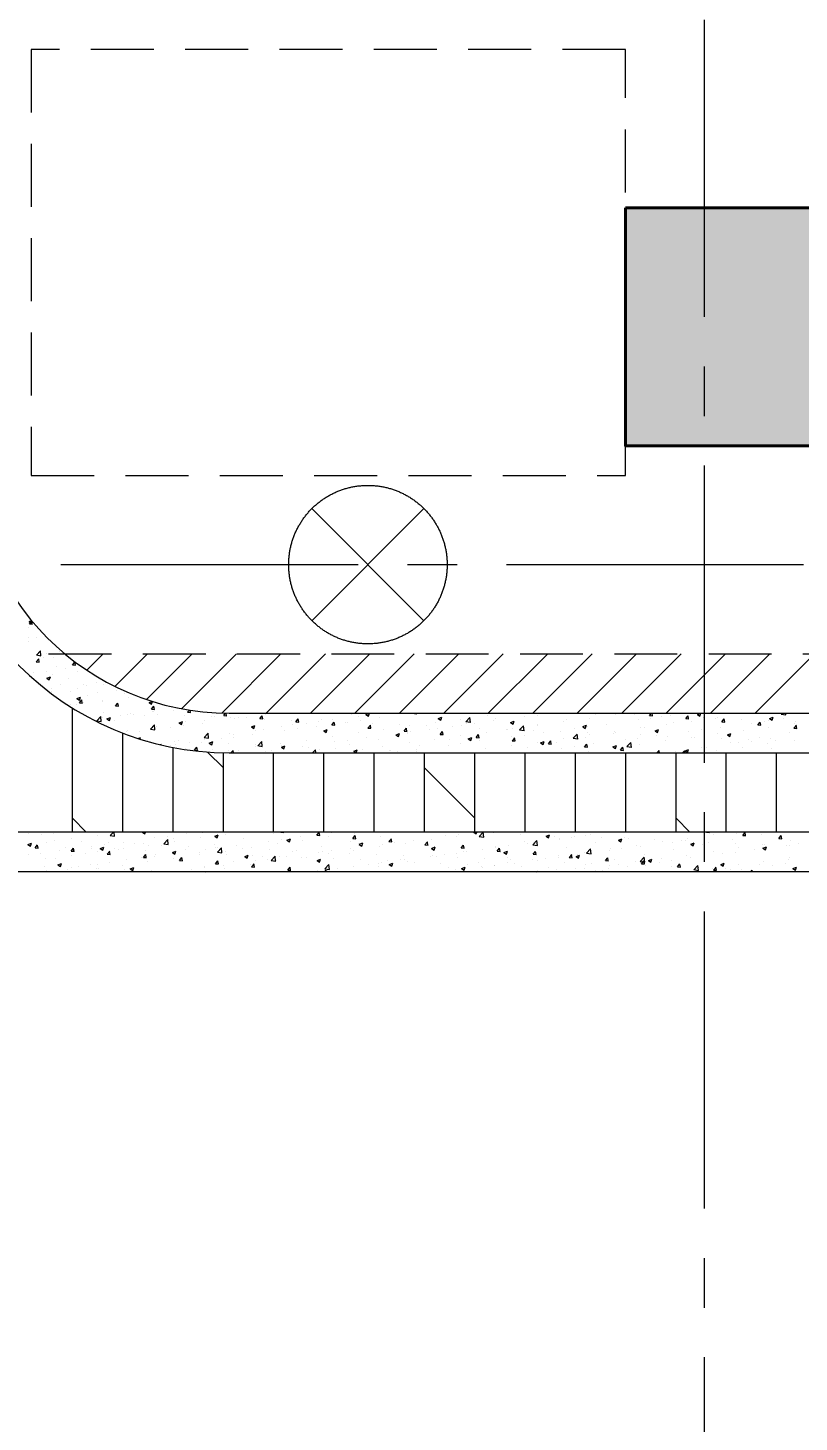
# Model space of a CAD drawing. Header units: millimetres. Extents: x 115500 to 206800, y -6300 to 53700.
# Drawn here: x 127283 to 131178, y 4572 to 11609 of the extents above; entities that cross this region are included whole.
import ezdxf

# ---------------------------------------------------------------- set-up
doc = ezdxf.new("R2010")
doc.units = ezdxf.units.MM
for name, pattern in [('HIDDEN2', [4.7625, 3.175, -1.5875]), ('HT_Grid$0$CENTER2', [1.125, 0.75, -0.125, 0.125, -0.125]), ('PD_5F_Col$0$HIDDEN2', [4.7625, 3.175, -1.5875])]:
    doc.linetypes.add(name, pattern=pattern)
doc.layers.get('0').update_dxf_attribs({"lineweight": 20})
doc.layers.get('Defpoints').update_dxf_attribs({"color": 151, "lineweight": 9})
for name, color, linetype, lineweight in [('HT_5F_Col$0$NDC_S-COLUMN', 4, 'Continuous', 40), ('HT_5F_Col$0$NDC_S_HATCH COLUMN AND WALL', 251, 'Continuous', 13), ('HT_Dim Grid$0$NDC_S_DIM', 1, 'Continuous', 15), ('HT_Grid$0$NDC_S_AXIS', 5, 'HT_Grid$0$CENTER2', 13), ('NDC_S_BEAM', 3, 'HIDDEN2', 20), ('NDC_S_HATCH MATERIAL', 8, 'Continuous', 13), ('NDC_S_SLAB', 2, 'Continuous', 20), ('PD_5F_Col$0$NDC_S_HIDDEN', 8, 'PD_5F_Col$0$HIDDEN2', 13)]:
    doc.layers.add(name, color=color, linetype=linetype, lineweight=lineweight)
doc.styles.add('HT_Dim Grid$0$NDC_DIM', font='', dxfattribs={"width": 0.75})
doc.styles.get('HT_Dim Grid$0$NDC_DIM').set_extended_font_data('Dotum')
doc.dimstyles.new('HT_Dim Grid$0$NDC_dim_150', dxfattribs={"dimscale": 150, "dimtxt": 2.5, "dimasz": 1.5, "dimexe": 1.5, "dimexo": 2.5, "dimgap": 1, "dimtad": 1, "dimdec": 0, "dimzin": 0, "dimdsep": 46, "dimtxsty": 'HT_Dim Grid$0$NDC_DIM', "dimblk": 'HT_Dim Grid$0$DIMMARK', "dimcen": 0.09, "dimdle": 1.2, "dimclrd": 1, "dimclre": 1, "dimclrt": 3, "dimadec": 0, "dimazin": 0, "dimtfac": 1, "dimtdec": 0, "dimtix": 1, "dimtofl": 0, "dimtmove": 0, "dimatfit": 3, "dimfxl": 8, "dimfxlon": 1, "dimtolj": 1, "dimtzin": 0, "dimarcsym": 0})

# ---------------------------------------------------------------- blocks, each defined once
blk = doc.blocks.new('HT_Dim Grid$0$DIMMARK')
at = {"layer": 'HT_Dim Grid$0$NDC_S_DIM', "color": 1}
blk.add_line((-1.5, 0), (1, 0), dxfattribs=at)
at = {"layer": 'HT_Dim Grid$0$NDC_S_DIM', "color": 2, "const_width": 0.1}
blk.add_lwpolyline([(-0.424, -0.424), (0.424, 0.424)], dxfattribs=at)
blk = doc.blocks.new('*D64')
at = {"layer": 'Defpoints', "color": 0, "ltscale": 200, "transparency": 16777216}
for p in [(130700, 8900), (191600, 8900), (191600, -3900)]:
    blk.add_point(p, dxfattribs=at)
at = {"layer": 'HT_Dim Grid$0$NDC_S_DIM', "color": 1, "lineweight": -2, "ltscale": 200, "transparency": 16777216}
for p, q in [((130700, -2700), (130700, -4125)), ((191600, -2700), (191600, -4125)), ((130925, -3900), (191375, -3900))]:
    blk.add_line(p, q, dxfattribs=at)
at = {"layer": 'HT_Dim Grid$0$NDC_S_DIM', "color": 1, "lineweight": -2, "ltscale": 200, "transparency": 16777216, "xscale": 225, "yscale": 225, "zscale": 225, "rotation": 180}
blk.add_blockref('HT_Dim Grid$0$DIMMARK', (130700, -3900), dxfattribs=at)
at = {"layer": 'HT_Dim Grid$0$NDC_S_DIM', "color": 1, "lineweight": -2, "ltscale": 200, "transparency": 16777216, "xscale": 225, "yscale": 225, "zscale": 225}
blk.add_blockref('HT_Dim Grid$0$DIMMARK', (191600, -3900), dxfattribs=at)
at = {"layer": 'HT_Dim Grid$0$NDC_S_DIM', "color": 3, "ltscale": 200, "transparency": 16777216, "insert": (161150, -3562.2), "char_height": 375, "attachment_point": 5, "style": 'HT_Dim Grid$0$NDC_DIM'}
blk.add_mtext('\\A1;60900', dxfattribs=at)
blk = doc.blocks.new('*D69')
at = {"layer": 'Defpoints', "color": 0, "ltscale": 200, "transparency": 16777216}
for p in [(130700, 8900), (140350, 8900), (140350, -2700)]:
    blk.add_point(p, dxfattribs=at)
at = {"layer": 'HT_Dim Grid$0$NDC_S_DIM', "color": 1, "lineweight": -2, "ltscale": 200, "transparency": 16777216}
for p, q in [((130700, -1500), (130700, -2925)), ((140350, -1500), (140350, -2925)), ((130925, -2700), (140125, -2700))]:
    blk.add_line(p, q, dxfattribs=at)
at = {"layer": 'HT_Dim Grid$0$NDC_S_DIM', "color": 1, "lineweight": -2, "ltscale": 200, "transparency": 16777216, "xscale": 225, "yscale": 225, "zscale": 225, "rotation": 180}
blk.add_blockref('HT_Dim Grid$0$DIMMARK', (130700, -2700), dxfattribs=at)
at = {"layer": 'HT_Dim Grid$0$NDC_S_DIM', "color": 1, "lineweight": -2, "ltscale": 200, "transparency": 16777216, "xscale": 225, "yscale": 225, "zscale": 225}
blk.add_blockref('HT_Dim Grid$0$DIMMARK', (140350, -2700), dxfattribs=at)
at = {"layer": 'HT_Dim Grid$0$NDC_S_DIM', "color": 3, "ltscale": 200, "transparency": 16777216, "insert": (135525, -2362.2), "char_height": 375, "attachment_point": 5, "style": 'HT_Dim Grid$0$NDC_DIM'}
blk.add_mtext('\\A1;9650', dxfattribs=at)
blk = doc.blocks.new('*D50')
at = {"layer": 'Defpoints', "color": 0, "ltscale": 200, "transparency": 16777216}
for p in [(117900, 38500), (130700, 38500), (130700, 8900)]:
    blk.add_point(p, dxfattribs=at)
at = {"layer": 'HT_Dim Grid$0$NDC_S_DIM', "color": 1, "lineweight": -2, "ltscale": 200, "transparency": 16777216}
for p, q in [((119100, 38500), (117675, 38500)), ((117900, 9125), (117900, 38275)), ((119100, 8900), (117675, 8900))]:
    blk.add_line(p, q, dxfattribs=at)
at = {"layer": 'HT_Dim Grid$0$NDC_S_DIM', "color": 1, "lineweight": -2, "ltscale": 200, "transparency": 16777216, "xscale": 225, "yscale": 225, "zscale": 225}
for p, rotation in [((117900, 38500), 90), ((117900, 8900), 270)]:
    blk.add_blockref('HT_Dim Grid$0$DIMMARK', p, dxfattribs=dict(at, rotation=rotation))
at = {"layer": 'HT_Dim Grid$0$NDC_S_DIM', "color": 3, "ltscale": 200, "transparency": 16777216, "insert": (117562.2, 23700), "char_height": 375, "attachment_point": 5, "rotation": 90, "style": 'HT_Dim Grid$0$NDC_DIM'}
blk.add_mtext('\\A1;29600', dxfattribs=at)
blk = doc.blocks.new('*D51')
at = {"layer": 'Defpoints', "color": 0, "ltscale": 200, "transparency": 16777216}
for p in [(119100, 19200), (130700, 19200), (130700, 8900)]:
    blk.add_point(p, dxfattribs=at)
at = {"layer": 'HT_Dim Grid$0$NDC_S_DIM', "color": 1, "lineweight": -2, "ltscale": 200, "transparency": 16777216}
for p, q in [((120300, 19200), (118875, 19200)), ((119100, 9125), (119100, 18975)), ((120300, 8900), (118875, 8900))]:
    blk.add_line(p, q, dxfattribs=at)
at = {"layer": 'HT_Dim Grid$0$NDC_S_DIM', "color": 1, "lineweight": -2, "ltscale": 200, "transparency": 16777216, "xscale": 225, "yscale": 225, "zscale": 225}
for p, rotation in [((119100, 19200), 90), ((119100, 8900), 270)]:
    blk.add_blockref('HT_Dim Grid$0$DIMMARK', p, dxfattribs=dict(at, rotation=rotation))
at = {"layer": 'HT_Dim Grid$0$NDC_S_DIM', "color": 3, "ltscale": 200, "transparency": 16777216, "insert": (118762.2, 14050), "char_height": 375, "attachment_point": 5, "rotation": 90, "style": 'HT_Dim Grid$0$NDC_DIM'}
blk.add_mtext('\\A1;10300', dxfattribs=at)
blk = doc.blocks.new('PD_5F_Col$0$cottrondung')
at = {"layer": 'PD_5F_Col$0$NDC_S_HIDDEN', "ltscale": 100}
for p, q in [((-0.3536, 0.3536), (0.3536, -0.3536)), ((0.3536, 0.3536), (-0.3536, -0.3536))]:
    blk.add_line(p, q, dxfattribs=at)
blk.add_circle((0, 0), 0.5, dxfattribs=at)
blk = doc.blocks.new('HT_5F_Col$0$cot')
at = {"layer": 'HT_5F_Col$0$NDC_S_HATCH COLUMN AND WALL', "ltscale": 0.005}
h = blk.add_hatch(color=256, dxfattribs=at)
h.dxf.hatch_style = 1
h.paths.add_polyline_path([(-0.5, 0.5), (0.5, 0.5), (0.5, -0.5), (-0.5, -0.5)])
at = {"layer": 'HT_5F_Col$0$NDC_S-COLUMN', "ltscale": 0.005}
blk.add_lwpolyline([(-0.5, 0.5), (0.5, 0.5), (0.5, -0.5), (-0.5, -0.5)], close=True, dxfattribs=at)

msp = doc.modelspace()

# ---------------------------------------------------------------- linework, layer by layer
at = {"layer": 'HT_Grid$0$NDC_S_AXIS', "ltscale": 2000}
for p, q in [((130700, -1100), (130700, 48500)), ((120700, 8900), (201600, 8900))]:
    msp.add_line(p, q, dxfattribs=at)
at = {"layer": 'NDC_S_BEAM', "ltscale": 100}
for p, q in [((130300, 11500), (127300, 11500)), ((127300, 11500), (127300, 9350)), ((130300, 9350), (130300, 11500)), ((127300, 9350), (130300, 9350)), ((124053.4, 8450), (150900, 8450))]:
    msp.add_line(p, q, dxfattribs=at)
at = {"layer": 'NDC_S_HATCH MATERIAL', "linetype": 'Continuous', "ltscale": 100}
for p, q in [((127288.7, 8613.3), (127301.1, 8618.1)), ((127288.7, 8613.3), (127301.3, 8604.7)), ((127290.2, 8600.8), (127302.5, 8615.4)), ((127290.2, 8600.8), (127305.4, 8599.4)), ((127301.3, 8604.7), (127304.4, 8614)), ((127305.1, 8599.4), (127302.1, 8615.3)), ((127284.8, 8532.8), (127284.8, 8532.8)), ((127285.8, 8581.2), (127285.8, 8581.2)), ((127328.2, 8531.9), (127328.2, 8531.9)), ((127288.1, 8509.6), (127288.1, 8509.6)), ((127326.2, 8443.9), (127348.8, 8440.4)), ((127326.3, 8443.8), (127346.1, 8464.4)), ((127348.8, 8440.3), (127346, 8464.4)), ((127378.4, 8453.8), (127378.4, 8453.8)), ((127442, 8462.1), (127442, 8462.1)), ((127580.3, 8367.4), (127662.9, 8450)), ((127722.6, 8285.2), (127887.4, 8450)), ((127881.2, 8219.3), (128111.9, 8450)), ((128059, 8172.5), (128336.4, 8450)), ((128261.5, 8150.6), (128560.9, 8450)), ((128485.4, 8150), (128785.4, 8450)), ((128709.9, 8150), (129009.9, 8450)), ((128934.4, 8150), (129234.4, 8450)), ((129159, 8150), (129459, 8450)), ((129383.5, 8150), (129683.5, 8450)), ((129608, 8150), (129908, 8450)), ((129832.5, 8150), (130132.5, 8450)), ((130057, 8150), (130357, 8450)), ((130281.5, 8150), (130581.5, 8450)), ((130506, 8150), (130806, 8450)), ((130730.5, 8150), (131030.5, 8450)), ((130955, 8150), (131255, 8450)), ((127325.5, 8409.7), (127337.7, 8424.3)), ((127325.5, 8409.7), (127340.6, 8408.4)), ((127340.3, 8408.3), (127337.4, 8424.2)), ((127359.7, 8431.2), (127359.7, 8431.2)), ((127410, 8430), (127410, 8430)), ((127425.7, 8383.4), (127425.7, 8383.4)), ((127471.4, 8374.6), (127471.4, 8374.6)), ((127495.3, 8425.5), (127495.3, 8425.5)), ((127507.6, 8393.8), (127519.9, 8408.4)), ((127507.6, 8393.8), (127522.8, 8392.4)), ((127522.5, 8392.4), (127519.5, 8408.3)), ((127311.6, 8353.6), (127311.6, 8353.6)), ((127375.2, 8362), (127375.2, 8362)), ((127378.5, 8326.9), (127396.3, 8333.7)), ((127378.5, 8326.8), (127391.1, 8318.3)), ((127391.1, 8318.3), (127396.3, 8333.6)), ((127406.9, 8345.4), (127406.9, 8345.4)), ((127486.6, 8327.7), (127486.6, 8327.7)), ((127535.2, 8361.7), (127535.2, 8361.7)), ((127628.5, 8303.9), (127628.5, 8303.9)), ((127338.5, 8302.2), (127338.5, 8302.2)), ((127403.8, 8260.9), (127403.8, 8260.9)), ((127404.5, 8274.5), (127404.5, 8274.5)), ((127445.8, 8295.7), (127445.8, 8295.7)), ((127499.4, 8261.6), (127499.4, 8261.6)), ((127532.1, 8277.1), (127532.1, 8277.1)), ((127565, 8295.6), (127565, 8295.6)), ((127581.4, 8290), (127581.4, 8290)), ((127583.6, 8238.8), (127583.6, 8238.8)), ((127635, 8255.8), (127635, 8255.8)), ((127664.1, 8296.2), (127664.1, 8296.2)), ((127717, 8284.2), (127717, 8284.2)), ((127731.7, 8264.2), (127731.7, 8264.2)), ((127770.6, 8250.1), (127770.6, 8250.1)), ((127818.3, 8237.5), (127818.3, 8237.5)), ((127498.1, 8195.4), (127498.1, 8195.4)), ((127508, 7550), (127508, 8176.1)), ((127529, 8192.6), (127529, 8192.6)), ((127530.1, 8224.6), (127547.9, 8231.4)), ((127530.1, 8224.5), (127542.7, 8216)), ((127542.7, 8216), (127547.9, 8231.4)), ((127542.9, 8202.7), (127555.1, 8217.3)), ((127542.9, 8202.7), (127558.1, 8201.4)), ((127557.7, 8201.3), (127554.8, 8217.2)), ((127561.7, 8203.8), (127561.7, 8203.8)), ((127657.9, 8216.4), (127657.9, 8216.4)), ((127661, 8211.6), (127661, 8211.6)), ((127725.1, 8186.8), (127737.3, 8201.4)), ((127725.1, 8186.8), (127740.3, 8185.4)), ((127739.9, 8185.4), (127737, 8201.3)), ((127791.4, 8229.5), (127791.4, 8229.5)), ((127895.1, 8204.2), (127907.8, 8195.7)), ((127895.2, 8204.3), (127909.9, 8209.9)), ((127907.3, 8170.8), (127919.5, 8185.4)), ((127907.3, 8170.8), (127922.4, 8169.5)), ((127907.8, 8195.7), (127912.3, 8209.2)), ((127922.1, 8169.4), (127919.2, 8185.4)), ((128017.5, 8163.5), (128017.5, 8163.5)), ((128089.4, 8154.9), (128098.5, 8165.7)), ((128104.3, 8153.5), (128102.1, 8165.1)), ((127631, 8112.3), (127650.8, 8132.9)), ((127631, 8112.4), (127653.6, 8108.9)), ((127653.5, 8108.8), (127650.7, 8132.9)), ((127657.9, 8127.1), (127657.9, 8127.1)), ((127666.5, 8155.1), (127666.5, 8155.1)), ((127681.7, 8122.3), (127699.5, 8129.2)), ((127681.7, 8122.3), (127694.4, 8113.7)), ((127694.3, 8113.7), (127699.5, 8129.1)), ((127721.2, 8112.6), (127721.2, 8112.6)), ((127751.5, 8137.4), (127751.5, 8137.4)), ((127788.3, 8144.9), (127788.3, 8144.9)), ((127802.1, 8149.4), (127802.1, 8149.4)), ((127815.1, 8145.7), (127815.1, 8145.7)), ((127869.4, 8138.1), (127869.4, 8138.1)), ((127911.3, 8158.4), (127911.3, 8158.4)), ((127916.6, 8161.2), (127916.6, 8161.2)), ((127937.7, 8143.7), (127937.7, 8143.7)), ((128045.4, 8095.7), (128045.4, 8095.7)), ((128046.7, 8101.9), (128059.4, 8093.4)), ((128046.8, 8102), (128064.6, 8108.8)), ((128059.4, 8093.4), (128064.5, 8108.8)), ((128073.2, 8137.9), (128073.2, 8137.9)), ((128078.4, 8107.7), (128078.4, 8107.7)), ((128089.4, 8154.9), (128104.6, 8153.6)), ((128164.7, 8100.4), (128164.7, 8100.4)), ((128175.8, 8113.6), (128175.8, 8113.6)), ((128208.8, 8132.2), (128208.8, 8132.2)), ((128226.5, 8133.2), (128226.5, 8133.2)), ((128271.6, 8139), (128281, 8150.1)), ((128271.6, 8139), (128286.8, 8137.6)), ((128286.5, 8137.6), (128284.2, 8150.1)), ((128304.1, 8129.8), (128304.1, 8129.8)), ((128325.1, 8121.5), (128325.1, 8121.5)), ((128344.4, 8126.5), (128344.4, 8126.5)), ((128388.7, 8129.9), (128388.7, 8129.9)), ((128436.1, 8148.9), (128436.1, 8148.9)), ((128453.8, 8123), (128466.1, 8137.6)), ((128453.8, 8123), (128469, 8121.7)), ((128468.6, 8121.6), (128465.7, 8137.5)), ((128480, 8120.7), (128480, 8120.7)), ((128484.9, 8142.5), (128484.9, 8142.5)), ((128615.6, 8115), (128615.6, 8115)), ((128619.8, 8095.1), (128619.8, 8095.1)), ((128636, 8107.1), (128648.2, 8121.7)), ((128636, 8107.1), (128651.2, 8105.7)), ((128650.8, 8105.7), (128647.9, 8121.6)), ((128691.7, 8098.5), (128691.7, 8098.5)), ((128751.2, 8109.3), (128751.2, 8109.3)), ((128767.9, 8120.5), (128767.9, 8120.5)), ((128818.2, 8091.1), (128830.4, 8105.7)), ((128823.6, 8117.5), (128823.6, 8117.5)), ((128833, 8089.7), (128830.1, 8105.7)), ((128886.8, 8103.6), (128886.8, 8103.6)), ((128898.7, 8105.6), (128898.7, 8105.6)), ((128916, 8146), (128916, 8146)), ((128954, 8135.4), (128954, 8135.4)), ((128962.3, 8114), (128962.3, 8114)), ((128990.2, 8143.2), (129002.9, 8134.6)), ((128990.3, 8143.2), (129007.9, 8150)), ((129002.9, 8134.6), (129008, 8150)), ((129022.4, 8097.8), (129022.4, 8097.8)), ((129058.5, 8126.7), (129058.5, 8126.7)), ((129158, 8092.1), (129158, 8092.1)), ((129218.9, 8147.8), (129218.9, 8147.8)), ((129223.8, 8149.5), (129224.3, 8150)), ((129223.8, 8149.6), (129246.4, 8146.1)), ((129246.3, 8146), (129245.9, 8150)), ((129341.6, 8104), (129341.6, 8104)), ((129355.3, 8122.9), (129373.1, 8129.7)), ((129355.3, 8122.8), (129367.9, 8114.3)), ((129367.9, 8114.3), (129373, 8129.7)), ((129469.9, 8120.3), (129469.9, 8120.3)), ((129494.9, 8107.4), (129514.7, 8128.1)), ((129494.9, 8107.6), (129517.4, 8104.1)), ((129498, 8096.1), (129498, 8096.1)), ((129517.4, 8103.9), (129514.6, 8128)), ((129535.8, 8098.1), (129535.8, 8098.1)), ((129601.8, 8139.3), (129601.8, 8139.3)), ((129632, 8110.8), (129632, 8110.8)), ((129646.2, 8121.5), (129646.2, 8121.5)), ((129720.3, 8102.5), (129738.1, 8109.4)), ((129720.3, 8102.5), (129732.9, 8094)), ((129732.9, 8094), (129738.1, 8109.3)), ((129792.4, 8131.9), (129792.4, 8131.9)), ((129794.3, 8147), (129794.3, 8147)), ((129856, 8140.3), (129856, 8140.3)), ((129989.3, 8108), (129989.3, 8108)), ((130003.3, 8116.6), (130003.3, 8116.6)), ((130119.7, 8125.9), (130119.7, 8125.9)), ((130151.4, 8142.1), (130151.4, 8142.1)), ((130205.6, 8094.9), (130205.6, 8094.9)), ((130211.2, 8147), (130211.2, 8147)), ((130248, 8142.1), (130248, 8142.1)), ((130346.8, 8141.3), (130346.8, 8141.3)), ((130366, 8116), (130366, 8116)), ((130422.6, 8138.7), (130432, 8150)), ((130422.6, 8138.7), (130437.8, 8137.4)), ((130429.6, 8124.4), (130429.6, 8124.4)), ((130437.4, 8137.3), (130435.1, 8150)), ((130482.4, 8135.5), (130482.4, 8135.5)), ((130507.3, 8094.5), (130507.3, 8094.5)), ((130525.8, 8137.1), (130525.8, 8137.1)), ((130544.7, 8104), (130544.7, 8104)), ((130604.8, 8122.8), (130617, 8137.4)), ((130604.8, 8122.8), (130620, 8121.5)), ((130619.6, 8121.4), (130616.7, 8137.3)), ((130618, 8129.8), (130618, 8129.8)), ((130635.6, 8110.7), (130635.6, 8110.7)), ((130663.8, 8143.8), (130680, 8150)), ((130663.8, 8143.7), (130676.4, 8135.2)), ((130676.4, 8135.2), (130681.4, 8150)), ((130692.8, 8129.5), (130692.8, 8129.5)), ((130753.6, 8124.1), (130753.6, 8124.1)), ((130767.5, 8129.8), (130767.5, 8129.8)), ((130787, 8106.9), (130799.2, 8121.5)), ((130787, 8106.9), (130802.2, 8105.5)), ((130801.8, 8105.5), (130798.9, 8121.4)), ((130889.1, 8118.3), (130889.1, 8118.3)), ((130897.9, 8147.7), (130897.9, 8147.7)), ((130939.6, 8100.2), (130939.6, 8100.2)), ((130969.2, 8090.9), (130981.4, 8105.5)), ((130971.2, 8146.7), (130971.2, 8146.7)), ((130984, 8089.5), (130981, 8105.4)), ((131003.2, 8108.5), (131003.2, 8108.5)), ((131024.7, 8112.6), (131024.7, 8112.6)), ((131028.8, 8123.4), (131046.6, 8130.3)), ((131028.8, 8123.4), (131041.4, 8114.9)), ((131041.4, 8114.9), (131046.6, 8130.2)), ((131087.7, 8144.7), (131092.8, 8150)), ((131087.7, 8144.8), (131110.2, 8141.3)), ((131099.4, 8121.2), (131099.4, 8121.2)), ((131106.8, 8141), (131106.8, 8141)), ((131110.2, 8141.1), (131109.2, 8150)), ((131155.1, 8098.4), (131155.1, 8098.4)), ((131160.3, 8106.9), (131160.3, 8106.9)), ((127762, 7550), (127762, 8049.8)), ((127782.1, 8056.9), (127782.1, 8056.9)), ((127785.2, 8060.4), (127785.2, 8060.4)), ((127839.5, 8022.4), (127851.1, 8026.9)), ((127844.5, 8058.2), (127844.5, 8058.2)), ((127848.7, 8019.5), (127851.1, 8026.8)), ((127902.1, 8070.2), (127921.9, 8090.8)), ((127902.1, 8070.3), (127924.6, 8066.8)), ((127913.5, 8076.6), (127913.5, 8076.6)), ((127924.6, 8066.7), (127921.8, 8090.8)), ((127930.2, 8082.3), (127930.2, 8082.3)), ((128004.9, 8079.3), (128004.9, 8079.3)), ((128068.5, 8087.7), (128068.5, 8087.7)), ((128172.7, 8029), (128172.7, 8029)), ((128173.1, 8028.3), (128195.7, 8024.8)), ((128173.2, 8028.2), (128193, 8048.8)), ((128195.7, 8024.7), (128192.9, 8048.8)), ((128301, 8045.3), (128301, 8045.3)), ((128321.9, 8029.7), (128321.9, 8029.7)), ((128323.5, 8044.3), (128323.5, 8044.3)), ((128411.8, 8081.6), (128429.6, 8088.5)), ((128411.8, 8081.6), (128424.4, 8073.1)), ((128418.1, 8042.3), (128418.1, 8042.3)), ((128424.4, 8073.1), (128429.6, 8088.4)), ((128433, 8064.3), (128433, 8064.3)), ((128471.6, 8069.7), (128471.6, 8069.7)), ((128563.4, 8082.2), (128563.4, 8082.2)), ((128578.5, 8063.5), (128578.5, 8063.5)), ((128642.1, 8071.8), (128642.1, 8071.8)), ((128738.3, 8084.5), (128738.3, 8084.5)), ((128776.8, 8061.3), (128794.6, 8068.1)), ((128776.8, 8061.2), (128789.4, 8052.7)), ((128789.4, 8052.7), (128794.6, 8068.1)), ((128818.2, 8091.1), (128833.4, 8089.8)), ((128820.5, 8033), (128820.5, 8033)), ((128950.9, 8050.8), (128950.9, 8050.8)), ((128991.6, 8026.5), (128991.6, 8026.5)), ((129000.4, 8075.2), (129012.6, 8089.8)), ((129000.4, 8075.2), (129015.5, 8073.9)), ((129015.2, 8073.8), (129012.3, 8089.7)), ((129079.2, 8067.1), (129079.2, 8067.1)), ((129141.8, 8040.9), (129154.5, 8032.4)), ((129141.9, 8041), (129159.7, 8047.8)), ((129152, 8047.6), (129152, 8047.6)), ((129154.5, 8032.4), (129159.6, 8047.7)), ((129182.6, 8059.3), (129194.8, 8073.9)), ((129182.6, 8059.3), (129197.7, 8057.9)), ((129197.4, 8057.9), (129194.4, 8073.8)), ((129201.8, 8045.3), (129201.8, 8045.3)), ((129211.1, 8086.1), (129211.1, 8086.1)), ((129215.6, 8056), (129215.6, 8056)), ((129293.6, 8086.4), (129293.6, 8086.4)), ((129311.8, 8068.6), (129311.8, 8068.6)), ((129349.9, 8070.7), (129349.9, 8070.7)), ((129364.7, 8043.3), (129377, 8057.9)), ((129364.7, 8043.3), (129379.9, 8042)), ((129379.6, 8041.9), (129376.6, 8057.8)), ((129429.1, 8080.6), (129429.1, 8080.6)), ((129466.8, 8035.7), (129466.8, 8035.7)), ((129472.2, 8089.8), (129472.2, 8089.8)), ((129506.9, 8020.6), (129524.7, 8027.4)), ((129519.5, 8012), (129524.7, 8027.4)), ((129546.9, 8027.4), (129559.2, 8042)), ((129546.9, 8027.4), (129562.1, 8026)), ((129561.8, 8026), (129558.8, 8041.9)), ((129558.9, 8040.4), (129558.9, 8040.4)), ((129564.7, 8074.9), (129564.7, 8074.9)), ((129598.7, 8054.8), (129598.7, 8054.8)), ((129700.3, 8069.2), (129700.3, 8069.2)), ((129707, 8065.8), (129707, 8065.8)), ((129725.6, 8031.7), (129725.6, 8031.7)), ((129729.1, 8072.7), (129729.1, 8072.7)), ((129729.1, 8011.4), (129741.4, 8026)), ((129743.9, 8010), (129741, 8026)), ((129765.9, 8065.5), (129788.5, 8062)), ((129766, 8065.4), (129785.8, 8086)), ((129788.5, 8061.9), (129785.7, 8086)), ((129789.2, 8040.1), (129789.2, 8040.1)), ((129835.9, 8063.5), (129835.9, 8063.5)), ((129855.2, 8091.2), (129855.2, 8091.2)), ((129857.4, 8088.9), (129857.4, 8088.9)), ((129885.4, 8052.8), (129885.4, 8052.8)), ((129971.5, 8057.7), (129971.5, 8057.7)), ((129986.2, 8023.4), (129986.2, 8023.4)), ((130037, 8023.5), (130059.6, 8020)), ((130037.1, 8023.4), (130056.9, 8044)), ((130045.8, 8073.9), (130045.8, 8073.9)), ((130059.6, 8019.8), (130056.8, 8044)), ((130085.3, 8082.2), (130103.1, 8089)), ((130085.3, 8082.1), (130098, 8073.6)), ((130097.9, 8073.6), (130103.1, 8089)), ((130100.3, 8027.7), (130100.3, 8027.7)), ((130107.1, 8052), (130107.1, 8052)), ((130109.4, 8082.3), (130109.4, 8082.3)), ((130116.7, 8041.3), (130116.7, 8041.3)), ((130242.7, 8046.3), (130242.7, 8046.3)), ((130244.9, 8057.6), (130244.9, 8057.6)), ((130248.4, 8053.2), (130248.4, 8053.2)), ((130362.8, 8024.2), (130362.8, 8024.2)), ((130376.9, 8076.6), (130376.9, 8076.6)), ((130378.3, 8040.5), (130378.3, 8040.5)), ((130396.6, 8078.6), (130396.6, 8078.6)), ((130450.3, 8061.8), (130463, 8053.3)), ((130450.4, 8061.9), (130468.2, 8068.7)), ((130459, 8036.9), (130459, 8036.9)), ((130463, 8053.3), (130468.1, 8068.6)), ((130513.9, 8034.8), (130513.9, 8034.8)), ((130619.4, 8058), (130619.4, 8058)), ((130632.5, 8026.2), (130632.5, 8026.2)), ((130649.5, 8029.1), (130649.5, 8029.1)), ((130683, 8066.4), (130683, 8066.4)), ((130764.4, 8045.2), (130764.4, 8045.2)), ((130779.2, 8079), (130779.2, 8079)), ((130785.1, 8023.4), (130785.1, 8023.4)), ((130815.4, 8041.5), (130833.2, 8048.3)), ((130815.4, 8041.5), (130828, 8032.9)), ((130828, 8032.9), (130833.2, 8048.3)), ((130894.8, 8063.1), (130894.8, 8063.1)), ((130969.2, 8090.9), (130984.3, 8089.6)), ((130978.6, 8028.8), (130978.6, 8028.8)), ((131023.1, 8079.4), (131023.1, 8079.4)), ((131126.7, 8054.2), (131126.7, 8054.2)), ((131151.3, 8075), (131163.6, 8089.6)), ((131151.3, 8075), (131166.5, 8073.7)), ((131166.2, 8073.6), (131163.2, 8089.5)), ((127888.2, 8013.9), (127888.2, 8013.9)), ((127951.9, 7991), (127954.7, 7994.4)), ((127955.2, 7990.2), (127954.4, 7994.3)), ((128001.7, 7987.5), (128001.7, 7987.5)), ((128016, 7550), (128016, 7977.1)), ((128023.8, 8008.1), (128023.8, 8008.1)), ((128027.2, 7993.4), (128027.2, 7993.4)), ((128042.3, 8011.1), (128042.3, 8011.1)), ((128077.3, 7974), (128077.3, 7974)), ((128097.9, 8000.2), (128097.9, 8000.2)), ((128124.7, 7963.8), (128136.9, 7978.4)), ((128124.7, 7963.8), (128139.9, 7962.5)), ((128139.5, 7962.4), (128136.6, 7978.4)), ((128159.4, 8002.4), (128159.4, 8002.4)), ((128175.4, 8018.8), (128175.4, 8018.8)), ((128270, 7874), (128189.9, 7954)), ((128198.4, 7999.7), (128216.2, 8006.5)), ((128198.4, 7999.7), (128211, 7991.1)), ((128211, 7991.1), (128216.1, 8006.5)), ((128212.9, 7968.3), (128212.9, 7968.3)), ((128258.3, 8021.3), (128258.3, 8021.3)), ((128295, 7996.7), (128295, 7996.7)), ((128298, 7960.7), (128298, 7960.7)), ((128308.6, 7950), (128319.1, 7962.5)), ((128321.1, 7950), (128318.8, 7962.4)), ((128348.5, 7962.6), (128348.5, 7962.6)), ((128429.9, 7979.8), (128429.9, 7979.8)), ((128430.6, 7990.9), (128430.6, 7990.9)), ((128444.2, 7986.3), (128466.8, 7982.8)), ((128444.3, 7986.1), (128464.1, 8006.8)), ((128466.8, 7982.6), (128464, 8006.7)), ((128484.1, 7956.8), (128484.1, 7956.8)), ((128511.7, 7963.3), (128511.7, 7963.3)), ((128560.3, 7997.6), (128560.3, 7997.6)), ((128563.4, 7979.4), (128581.2, 7986.2)), ((128563.4, 7979.3), (128576, 7970.8)), ((128566.1, 7985.2), (128566.1, 7985.2)), ((128575.2, 7971.7), (128575.2, 7971.7)), ((128576, 7970.8), (128581.2, 7986.1)), ((128619.7, 7951.1), (128619.7, 7951.1)), ((128671.4, 7984.3), (128671.4, 7984.3)), ((128688.6, 8013.9), (128688.6, 8013.9)), ((128701.7, 7979.5), (128701.7, 7979.5)), ((128721, 7950), (128735.1, 7964.7)), ((128736.8, 7950), (128735.1, 7964.7)), ((128757.4, 7969), (128757.4, 7969)), ((128831.9, 8005.4), (128831.9, 8005.4)), ((128837.3, 7973.8), (128837.3, 7973.8)), ((128895.4, 8013.8), (128895.4, 8013.8)), ((128905.5, 7994.4), (128905.5, 7994.4)), ((128928.4, 7959), (128941.1, 7950.5)), ((128928.5, 7959), (128946.2, 7965.9)), ((128941.1, 7950.5), (128946.2, 7965.8)), ((128947.8, 7966.3), (128947.8, 7966.3)), ((128972.9, 7968), (128972.9, 7968)), ((129053.7, 8019.8), (129053.7, 8019.8)), ((129076.1, 7982.5), (129076.1, 7982.5)), ((129108.5, 7962.3), (129108.5, 7962.3)), ((129114.5, 7964.1), (129114.5, 7964.1)), ((129148.8, 7955.8), (129148.8, 7955.8)), ((129208.1, 8001.6), (129208.1, 8001.6)), ((129244.1, 7956.6), (129244.1, 7956.6)), ((129245, 7968.5), (129245, 7968.5)), ((129262.7, 7989.5), (129262.7, 7989.5)), ((129338.5, 8019.5), (129338.5, 8019.5)), ((129405.4, 7989.6), (129405.4, 7989.6)), ((129410.8, 8014.9), (129410.8, 8014.9)), ((129463.7, 7951.2), (129463.7, 7951.2)), ((129469, 7997.9), (129469, 7997.9)), ((129506.9, 8020.6), (129519.5, 8012)), ((129565.2, 8010.6), (129565.2, 8010.6)), ((129595.6, 7970.2), (129595.6, 7970.2)), ((129655.9, 7951.5), (129655.9, 7951.5)), ((129726, 7988.1), (129726, 7988.1)), ((129729.1, 8011.4), (129744.3, 8010.1)), ((129804, 7976.9), (129804, 7976.9)), ((129818.6, 7952.6), (129818.6, 7952.6)), ((129854.3, 8004.4), (129854.3, 8004.4)), ((129871.9, 8000.3), (129889.7, 8007.1)), ((129871.9, 8000.2), (129884.5, 7991.7)), ((129884.5, 7991.7), (129889.7, 8007)), ((129911.3, 7995.5), (129923.5, 8010.1)), ((129911.3, 7995.5), (129926.5, 7994.2)), ((129926.1, 7994.1), (129923.2, 8010)), ((129952.2, 8002.3), (129952.2, 8002.3)), ((129979, 7973.7), (129979, 7973.7)), ((130042.6, 7982.1), (130042.6, 7982.1)), ((130093.5, 7979.6), (130105.7, 7994.2)), ((130093.5, 7979.6), (130108.7, 7978.2)), ((130108.3, 7978.2), (130105.4, 7994.1)), ((130113.6, 7956.7), (130113.6, 7956.7)), ((130138.8, 7994.7), (130138.8, 7994.7)), ((130236.9, 7979.9), (130249.6, 7971.3)), ((130237, 7979.9), (130254.7, 7986.8)), ((130241.9, 7973), (130241.9, 7973)), ((130249.6, 7971.4), (130254.7, 7986.7)), ((130275.7, 7963.6), (130287.9, 7978.2)), ((130275.7, 7963.6), (130290.8, 7962.3)), ((130290.5, 7962.2), (130287.6, 7978.1)), ((130299.2, 8015.9), (130299.2, 8015.9)), ((130308.1, 7981.4), (130330.7, 7977.9)), ((130308.2, 7981.3), (130327.9, 8001.9)), ((130330.7, 7977.8), (130327.9, 8001.9)), ((130373.8, 7992), (130373.8, 7992)), ((130459.8, 7950), (130470.1, 7962.3)), ((130472, 7950), (130469.7, 7962.2)), ((130504.2, 8009.9), (130504.2, 8009.9)), ((130534.2, 7952.5), (130534.2, 7952.5)), ((130552.6, 7957.8), (130552.6, 7957.8)), ((130589.5, 7950), (130599, 7959.9)), ((130600.1, 7950), (130598.9, 7959.9)), ((130602, 7959.6), (130619.8, 7966.4)), ((130602, 7959.5), (130614.6, 7951)), ((130614.6, 7951), (130619.7, 7966.4)), ((130616.2, 7966.2), (130616.2, 7966.2)), ((130682.3, 7977.9), (130682.3, 7977.9)), ((130712.4, 7978.9), (130712.4, 7978.9)), ((130761.3, 7960.7), (130761.3, 7960.7)), ((130830.5, 8003.3), (130830.5, 8003.3)), ((130872.8, 8000), (130872.8, 8000)), ((130891.7, 7978.6), (130891.7, 7978.6)), ((130920.6, 8017.6), (130920.6, 8017.6)), ((130936.4, 8008.4), (130936.4, 8008.4)), ((131020, 7994.8), (131020, 7994.8)), ((131032.6, 8021), (131032.6, 8021)), ((131039.5, 7973), (131039.5, 7973)), ((131056.2, 8011.9), (131056.2, 8011.9)), ((131152, 8013.9), (131152, 8013.9)), ((128270, 7550), (128270, 7950.3)), ((128524, 7550), (128524, 7950)), ((128778, 7550), (128778, 7950)), ((129032, 7550), (129032, 7950)), ((129286, 7550), (129286, 7950)), ((129379.7, 7950.8), (129379.7, 7950.8)), ((129540, 7550), (129540, 7950)), ((129794, 7550), (129794, 7950)), ((130048, 7550), (130048, 7950)), ((130302, 7550), (130302, 7950)), ((130556, 7550), (130556, 7950)), ((130810, 7550), (130810, 7950)), ((131064, 7550), (131064, 7950)), ((129540, 7620), (129286, 7874)), ((127577.9, 7550), (127508, 7620)), ((130625.9, 7550), (130556, 7620)), ((127285.8, 7544.6), (127285.8, 7544.6)), ((127350.6, 7536.3), (127350.6, 7536.3)), ((127414.2, 7544.7), (127414.2, 7544.7)), ((127636.3, 7535.2), (127636.3, 7535.2)), ((127698.3, 7533.4), (127720.9, 7529.9)), ((127698.4, 7533.3), (127714.4, 7550)), ((127720.9, 7529.8), (127718.5, 7550)), ((127861.3, 7549.4), (127874, 7540.8)), ((127861.4, 7549.4), (127862.9, 7550)), ((127874, 7540.8), (127877, 7550)), ((128084, 7541.4), (128084, 7541.4)), ((128164.1, 7545.6), (128164.1, 7545.6)), ((128226.4, 7529.1), (128244.2, 7535.9)), ((128226.4, 7529), (128239, 7520.5)), ((128239, 7520.5), (128244.2, 7535.8)), ((128282.5, 7537.9), (128282.5, 7537.9)), ((128521.3, 7540.7), (128521.3, 7540.7)), ((128559.5, 7549.8), (128559.7, 7550)), ((128559.5, 7549.8), (128574.7, 7548.5)), ((128574.4, 7548.4), (128574.1, 7550)), ((128741.7, 7533.9), (128754, 7548.5)), ((128741.7, 7533.9), (128756.9, 7532.6)), ((128756.6, 7532.5), (128753.6, 7548.4)), ((128818, 7546.7), (128818, 7546.7)), ((128923.9, 7518), (128936.2, 7532.6)), ((128932.4, 7543.5), (128932.4, 7543.5)), ((128938.7, 7516.6), (128935.8, 7532.5)), ((129391.5, 7530.8), (129391.5, 7530.8)), ((129455.1, 7539.2), (129455.1, 7539.2)), ((129534.9, 7550), (129535, 7550)), ((129534.9, 7549.9), (129547.5, 7541.4)), ((129547.5, 7541.4), (129550.4, 7550)), ((129562.3, 7528.5), (129582, 7549.1)), ((129580.2, 7547.4), (129580.2, 7547.4)), ((129584.8, 7525), (129582, 7549.1)), ((129635.9, 7545.6), (129635.9, 7545.6)), ((129771.5, 7539.9), (129771.5, 7539.9)), ((129899.9, 7529.6), (129917.7, 7536.5)), ((129899.9, 7529.6), (129912.5, 7521.1)), ((129907.1, 7534.2), (129907.1, 7534.2)), ((129912.5, 7521.1), (129917.7, 7536.4)), ((129940.9, 7529.1), (129940.9, 7529.1)), ((130098.1, 7534), (130098.1, 7534)), ((130124.9, 7536), (130124.9, 7536)), ((130446.2, 7549.6), (130446.2, 7549.6)), ((130710.5, 7549.6), (130710.8, 7550)), ((130710.5, 7549.6), (130725.7, 7548.3)), ((130725.3, 7548.2), (130725, 7550)), ((130745.9, 7537.9), (130745.9, 7537.9)), ((130858.9, 7541.2), (130858.9, 7541.2)), ((130892.7, 7533.7), (130904.9, 7548.3)), ((130892.7, 7533.7), (130907.9, 7532.4)), ((130907.5, 7532.3), (130904.6, 7548.2)), ((130922.5, 7549.6), (130922.5, 7549.6)), ((130987.6, 7537), (130987.6, 7537)), ((131074.9, 7517.8), (131087.1, 7532.4)), ((131089.7, 7516.4), (131086.8, 7532.3)), ((127282.9, 7487.8), (127300.7, 7494.7)), ((127282.9, 7487.8), (127295.5, 7479.3)), ((127295.5, 7479.3), (127300.7, 7494.6)), ((127319.5, 7470.4), (127331.7, 7485)), ((127319.5, 7470.4), (127334.7, 7469)), ((127334.3, 7469), (127331.4, 7484.9)), ((127335, 7479.1), (127335, 7479.1)), ((127376, 7499.9), (127376, 7499.9)), ((127417, 7507.5), (127417, 7507.5)), ((127470.6, 7473.4), (127470.6, 7473.4)), ((127501.7, 7454.4), (127513.9, 7469)), ((127504.3, 7516.1), (127504.3, 7516.1)), ((127516.5, 7453), (127513.6, 7468.9)), ((127552.6, 7501.8), (127552.6, 7501.8)), ((127604, 7478.3), (127604, 7478.3)), ((127606.2, 7467.7), (127606.2, 7467.7)), ((127647.9, 7467.4), (127660.6, 7458.9)), ((127648, 7467.5), (127665.7, 7474.3)), ((127660.6, 7458.9), (127665.7, 7474.3)), ((127667.6, 7486.6), (127667.6, 7486.6)), ((127688.2, 7496.1), (127688.2, 7496.1)), ((127719.7, 7469.4), (127719.7, 7469.4)), ((127741.8, 7461.9), (127741.8, 7461.9)), ((127763.6, 7468.5), (127763.6, 7468.5)), ((127763.8, 7499.3), (127763.8, 7499.3)), ((127823.8, 7490.3), (127823.8, 7490.3)), ((127867.9, 7494.8), (127867.9, 7494.8)), ((127891.9, 7484.8), (127891.9, 7484.8)), ((127924.2, 7520.4), (127924.2, 7520.4)), ((127959.4, 7484.6), (127959.4, 7484.6)), ((127969.4, 7491.4), (127992, 7487.9)), ((127969.5, 7491.3), (127989.2, 7511.9)), ((127987.8, 7528.8), (127987.8, 7528.8)), ((127992, 7487.8), (127989.2, 7511.9)), ((128016, 7520.2), (128016, 7520.2)), ((128023.8, 7503.8), (128023.8, 7503.8)), ((128076.9, 7464.5), (128076.9, 7464.5)), ((128095, 7478.9), (128095, 7478.9)), ((128154.2, 7521.7), (128154.2, 7521.7)), ((128177.6, 7462.4), (128177.6, 7462.4)), ((128225, 7489.9), (128225, 7489.9)), ((128230.6, 7473.1), (128230.6, 7473.1)), ((128240.5, 7449.2), (128260.3, 7469.9)), ((128241.1, 7470.8), (128241.1, 7470.8)), ((128263.1, 7445.7), (128260.2, 7469.9)), ((128337.3, 7483.4), (128337.3, 7483.4)), ((128366.2, 7467.4), (128366.2, 7467.4)), ((128373.1, 7515.3), (128373.1, 7515.3)), ((128411.3, 7472.4), (128411.3, 7472.4)), ((128497.8, 7504.5), (128497.8, 7504.5)), ((128501.7, 7461.7), (128501.7, 7461.7)), ((128541.8, 7490.3), (128541.8, 7490.3)), ((128561.3, 7512.9), (128561.3, 7512.9)), ((128591.4, 7508.7), (128609.2, 7515.6)), ((128591.4, 7508.7), (128604, 7500.2)), ((128604, 7500.2), (128609.2, 7515.5)), ((128657.5, 7525.6), (128657.5, 7525.6)), ((128670.1, 7506.6), (128670.1, 7506.6)), ((128766.4, 7477.3), (128766.4, 7477.3)), ((128802, 7525.6), (128802, 7525.6)), ((128910.9, 7467.5), (128910.9, 7467.5)), ((128914.5, 7502.7), (128914.5, 7502.7)), ((128923.9, 7518), (128939.1, 7516.6)), ((128929.3, 7459), (128929.3, 7459)), ((128956.4, 7488.3), (128969.1, 7479.8)), ((128956.5, 7488.4), (128974.2, 7495.2)), ((128969.1, 7479.8), (128974.2, 7495.2)), ((129057.6, 7475.2), (129057.6, 7475.2)), ((129062.6, 7528.1), (129062.6, 7528.1)), ((129071.3, 7488.7), (129071.3, 7488.7)), ((129106.1, 7502), (129118.3, 7516.6)), ((129106.1, 7502), (129121.3, 7500.7)), ((129120.9, 7500.6), (129118, 7516.6)), ((129134.9, 7497), (129134.9, 7497)), ((129189.5, 7494.3), (129189.5, 7494.3)), ((129231.1, 7509.7), (129231.1, 7509.7)), ((129288.3, 7486.1), (129300.5, 7500.7)), ((129288.3, 7486.1), (129303.5, 7484.8)), ((129303.1, 7484.7), (129300.2, 7500.6)), ((129319.9, 7512.1), (129319.9, 7512.1)), ((129321.5, 7468.1), (129339.3, 7474.9)), ((129321.5, 7468), (129334.1, 7459.5)), ((129334.1, 7459.5), (129339.2, 7474.8)), ((129448.2, 7528.4), (129448.2, 7528.4)), ((129470.5, 7470.2), (129482.7, 7484.7)), ((129470.5, 7470.1), (129485.6, 7468.8)), ((129485.3, 7468.8), (129482.4, 7484.7)), ((129562.2, 7528.6), (129584.8, 7525.1)), ((129577.1, 7462.9), (129577.1, 7462.9)), ((129644.7, 7478.3), (129644.7, 7478.3)), ((129644.9, 7472.8), (129644.9, 7472.8)), ((129652.7, 7454.2), (129664.9, 7468.8)), ((129667.5, 7452.8), (129664.5, 7468.7)), ((129707.5, 7480.8), (129707.5, 7480.8)), ((129708.5, 7481.2), (129708.5, 7481.2)), ((129792.8, 7503.7), (129792.8, 7503.7)), ((129804.7, 7493.8), (129804.7, 7493.8)), ((129833.3, 7486.5), (129853.1, 7507.1)), ((129833.3, 7486.6), (129855.9, 7483.1)), ((129835.8, 7497), (129835.8, 7497)), ((129855.9, 7482.9), (129853, 7507.1)), ((129965.1, 7515), (129965.1, 7515)), ((129967.7, 7516.1), (129967.7, 7516.1)), ((130001.8, 7473.4), (130001.8, 7473.4)), ((130028.7, 7523.3), (130028.7, 7523.3)), ((130042.7, 7528.5), (130042.7, 7528.5)), ((130104.4, 7444.4), (130124.2, 7465)), ((130126.9, 7440.9), (130124.1, 7465)), ((130149.9, 7498.8), (130149.9, 7498.8)), ((130178.3, 7522.7), (130178.3, 7522.7)), ((130223.3, 7465.7), (130223.3, 7465.7)), ((130264.9, 7509.2), (130277.6, 7500.7)), ((130265, 7509.3), (130282.8, 7516.1)), ((130277.6, 7500.7), (130282.7, 7516.1)), ((130282.1, 7465.3), (130282.1, 7465.3)), ((130298.1, 7524.2), (130298.1, 7524.2)), ((130313.9, 7517), (130313.9, 7517)), ((130355.3, 7484.7), (130355.3, 7484.7)), ((130378.3, 7478), (130378.3, 7478)), ((130449.5, 7511.3), (130449.5, 7511.3)), ((130485.7, 7502.6), (130485.7, 7502.6)), ((130538.7, 7499.1), (130538.7, 7499.1)), ((130543.2, 7460.7), (130543.2, 7460.7)), ((130585.1, 7505.5), (130585.1, 7505.5)), ((130602.3, 7507.5), (130602.3, 7507.5)), ((130614, 7518.9), (130614, 7518.9)), ((130630, 7488.9), (130647.8, 7495.8)), ((130630, 7488.9), (130642.6, 7480.4)), ((130642.6, 7480.4), (130647.8, 7495.7)), ((130691.3, 7486.2), (130691.3, 7486.2)), ((130698.5, 7520.1), (130698.5, 7520.1)), ((130720.7, 7499.8), (130720.7, 7499.8)), ((130839.4, 7511.6), (130839.4, 7511.6)), ((130856.2, 7494.1), (130856.2, 7494.1)), ((130873.2, 7471.2), (130873.2, 7471.2)), ((130951.8, 7462.1), (130951.8, 7462.1)), ((130991.8, 7488.4), (130991.8, 7488.4)), ((130995, 7468.6), (131012.8, 7475.4)), ((130995, 7468.5), (131007.6, 7460)), ((131001.5, 7487.5), (131001.5, 7487.5)), ((131007.6, 7460), (131012.8, 7475.4)), ((131074.9, 7517.8), (131090.1, 7516.4)), ((131112.3, 7483.2), (131112.3, 7483.2)), ((131127.4, 7482.6), (131127.4, 7482.6)), ((131133.4, 7506.5), (131133.4, 7506.5)), ((131175.8, 7491.6), (131175.8, 7491.6)), ((127283.8, 7436.1), (127283.8, 7436.1)), ((127347.4, 7444.5), (127347.4, 7444.5)), ((127372.9, 7415.3), (127372.9, 7415.3)), ((127423.5, 7418.5), (127423.5, 7418.5)), ((127434.5, 7385.6), (127452.3, 7392.4)), ((127443.6, 7457.1), (127443.6, 7457.1)), ((127447.1, 7377), (127452.3, 7392.3)), ((127501.2, 7431.6), (127501.2, 7431.6)), ((127501.7, 7454.4), (127516.9, 7453.1)), ((127571.6, 7443.9), (127571.6, 7443.9)), ((127632.5, 7388.2), (127632.5, 7388.2)), ((127633.2, 7450.6), (127633.2, 7450.6)), ((127683.9, 7438.5), (127696.1, 7453.1)), ((127683.9, 7438.5), (127699, 7437.2)), ((127698.7, 7437.1), (127695.8, 7453)), ((127696.9, 7399.1), (127696.9, 7399.1)), ((127780.6, 7413.6), (127780.6, 7413.6)), ((127857.4, 7420.2), (127857.4, 7420.2)), ((127866, 7422.5), (127878.3, 7437.1)), ((127866, 7422.5), (127881.2, 7421.2)), ((127877.3, 7456.2), (127877.3, 7456.2)), ((127880.9, 7421.1), (127877.9, 7437.1)), ((127888.8, 7400.2), (127888.8, 7400.2)), ((127920.9, 7428.6), (127920.9, 7428.6)), ((127928.7, 7439), (127928.7, 7439)), ((128012.9, 7450.5), (128012.9, 7450.5)), ((128013, 7447.2), (128030.8, 7454)), ((128013, 7447.1), (128025.6, 7438.6)), ((128017.1, 7441.3), (128017.1, 7441.3)), ((128020.7, 7419.2), (128020.7, 7419.2)), ((128025.6, 7438.6), (128030.7, 7453.9)), ((128048.2, 7406.6), (128060.5, 7421.2)), ((128048.2, 7406.6), (128063.4, 7405.3)), ((128063.1, 7405.2), (128060.1, 7421.1)), ((128148.5, 7444.8), (128148.5, 7444.8)), ((128151.1, 7437.1), (128151.1, 7437.1)), ((128230.4, 7390.7), (128242.7, 7405.3)), ((128230.4, 7390.7), (128245.6, 7389.3)), ((128240.5, 7449.4), (128263.1, 7445.9)), ((128245.3, 7389.3), (128242.3, 7405.2)), ((128279.4, 7453.4), (128279.4, 7453.4)), ((128284.1, 7439), (128284.1, 7439)), ((128322, 7401), (128322, 7401)), ((128378, 7426.8), (128395.8, 7433.6)), ((128378, 7426.8), (128390.6, 7418.2)), ((128390.6, 7418.2), (128395.8, 7433.6)), ((128412.6, 7374.7), (128424.8, 7389.3)), ((128419.7, 7433.3), (128419.7, 7433.3)), ((128427.4, 7373.3), (128424.5, 7389.3)), ((128430.9, 7404.4), (128430.9, 7404.4)), ((128470.1, 7426.4), (128470.1, 7426.4)), ((128494.5, 7412.7), (128494.5, 7412.7)), ((128511.6, 7407.2), (128531.4, 7427.8)), ((128511.6, 7407.3), (128534.2, 7403.8)), ((128534.1, 7403.7), (128531.3, 7427.8)), ((128538.7, 7405.8), (128538.7, 7405.8)), ((128555.3, 7427.6), (128555.3, 7427.6)), ((128590.7, 7425.4), (128590.7, 7425.4)), ((128618.3, 7451.8), (128618.3, 7451.8)), ((128637.3, 7456), (128637.3, 7456)), ((128667, 7422), (128667, 7422)), ((128690.9, 7421.8), (128690.9, 7421.8)), ((128743, 7406.5), (128760.8, 7413.3)), ((128743, 7406.4), (128755.7, 7397.9)), ((128751.1, 7446.5), (128751.1, 7446.5)), ((128755.6, 7397.9), (128760.8, 7413.2)), ((128772.9, 7450.2), (128772.9, 7450.2)), ((128798.9, 7441.1), (128798.9, 7441.1)), ((128814.7, 7454.9), (128814.7, 7454.9)), ((128826.5, 7416.1), (128826.5, 7416.1)), ((128908.5, 7444.5), (128908.5, 7444.5)), ((128962.1, 7410.4), (128962.1, 7410.4)), ((129004.5, 7388.5), (129004.5, 7388.5)), ((129044.1, 7438.8), (129044.1, 7438.8)), ((129054.5, 7390.7), (129054.5, 7390.7)), ((129068.1, 7396.9), (129068.1, 7396.9)), ((129097.7, 7404.7), (129097.7, 7404.7)), ((129108.1, 7386.1), (129125.9, 7393)), ((129120.7, 7377.5), (129125.8, 7392.9)), ((129164.3, 7409.5), (129164.3, 7409.5)), ((129179.7, 7433), (129179.7, 7433)), ((129186.4, 7409.7), (129186.4, 7409.7)), ((129200.3, 7402), (129200.3, 7402)), ((129233.3, 7398.9), (129233.3, 7398.9)), ((129315.3, 7427.3), (129315.3, 7427.3)), ((129316.9, 7427.6), (129316.9, 7427.6)), ((129324.7, 7430.6), (129324.7, 7430.6)), ((129348.4, 7427.4), (129348.4, 7427.4)), ((129368.8, 7393.2), (129368.8, 7393.2)), ((129388.3, 7439), (129388.3, 7439)), ((129445.1, 7443.8), (129445.1, 7443.8)), ((129450.9, 7421.6), (129450.9, 7421.6)), ((129484.5, 7451.7), (129484.5, 7451.7)), ((129496.5, 7452.8), (129496.5, 7452.8)), ((129557.4, 7397.1), (129557.4, 7397.1)), ((129586.5, 7415.9), (129586.5, 7415.9)), ((129652.7, 7454.2), (129667.8, 7452.9)), ((129686.5, 7447.7), (129704.3, 7454.5)), ((129686.5, 7447.7), (129699.1, 7439.1)), ((129699.1, 7439.1), (129704.3, 7454.5)), ((129704.4, 7396.2), (129704.4, 7396.2)), ((129705.5, 7422.5), (129705.5, 7422.5)), ((129722.1, 7410.1), (129722.1, 7410.1)), ((129737.9, 7393.7), (129737.9, 7393.7)), ((129832.7, 7412.5), (129832.7, 7412.5)), ((129834.8, 7438.3), (129847.1, 7452.9)), ((129834.8, 7438.3), (129850, 7436.9)), ((129849.7, 7436.9), (129846.7, 7452.8)), ((129853.7, 7447.9), (129853.7, 7447.9)), ((129857.6, 7404.4), (129857.6, 7404.4)), ((129898.3, 7414.8), (129898.3, 7414.8)), ((129961.9, 7423.1), (129961.9, 7423.1)), ((129964.6, 7431.5), (129964.6, 7431.5)), ((129993.2, 7398.7), (129993.2, 7398.7)), ((130017, 7422.3), (130029.3, 7436.9)), ((130017, 7422.3), (130032.2, 7421)), ((130031.9, 7420.9), (130028.9, 7436.9)), ((130051.5, 7427.3), (130064.2, 7418.8)), ((130051.6, 7427.4), (130069.3, 7434.2)), ((130058.1, 7435.8), (130058.1, 7435.8)), ((130064.2, 7418.8), (130069.3, 7434.1)), ((130095, 7449.4), (130095, 7449.4)), ((130104.4, 7444.5), (130127, 7441)), ((130128.8, 7392.9), (130128.8, 7392.9)), ((130199.2, 7406.4), (130211.5, 7421)), ((130199.2, 7406.4), (130214.4, 7405.1)), ((130214, 7405), (130211.1, 7420.9)), ((130218.5, 7456.9), (130218.5, 7456.9)), ((130246.9, 7409.9), (130246.9, 7409.9)), ((130352.2, 7400.2), (130352.2, 7400.2)), ((130375.4, 7402.5), (130398, 7399)), ((130375.5, 7402.4), (130395.3, 7423)), ((130381.4, 7390.5), (130393.6, 7405)), ((130381.4, 7390.5), (130396.6, 7389.1)), ((130396.2, 7389.1), (130393.3, 7405)), ((130395.1, 7435.3), (130395.1, 7435.3)), ((130398, 7398.9), (130395.2, 7423)), ((130416.6, 7407), (130434.4, 7413.9)), ((130416.6, 7407), (130429.2, 7398.4)), ((130429.2, 7398.4), (130434.3, 7413.8)), ((130471.9, 7398.9), (130471.9, 7398.9)), ((130482.6, 7418), (130482.6, 7418)), ((130535.4, 7407.3), (130535.4, 7407.3)), ((130563.6, 7374.5), (130575.8, 7389.1)), ((130578.4, 7373.1), (130575.5, 7389)), ((130610.9, 7434.3), (130610.9, 7434.3)), ((130631.6, 7419.9), (130631.6, 7419.9)), ((130742.8, 7453.3), (130742.8, 7453.3)), ((130781.6, 7386.7), (130799.4, 7393.5)), ((130792.1, 7441.1), (130792.1, 7441.1)), ((130794.2, 7378.1), (130799.4, 7393.5)), ((130855.6, 7449.4), (130855.6, 7449.4)), ((130998.4, 7402.9), (130998.4, 7402.9)), ((131109, 7391.4), (131109, 7391.4)), ((131125.2, 7410.9), (131125.2, 7410.9)), ((131130.3, 7422), (131130.3, 7422)), ((127366.5, 7378.4), (127366.5, 7378.4)), ((127376.7, 7357), (127376.7, 7357)), ((127434.5, 7385.5), (127447.1, 7377)), ((127484.4, 7362.7), (127484.4, 7362.7)), ((127502.1, 7372.7), (127502.1, 7372.7)), ((127537.2, 7378.1), (127537.2, 7378.1)), ((127600.7, 7386.4), (127600.7, 7386.4)), ((127630.1, 7366.1), (127630.1, 7366.1)), ((127637.7, 7366.9), (127637.7, 7366.9)), ((127760.5, 7383.9), (127760.5, 7383.9)), ((127773.3, 7361.2), (127773.3, 7361.2)), ((127799.5, 7365.2), (127812.2, 7356.7)), ((127799.6, 7365.2), (127817.4, 7372.1)), ((127812.2, 7356.7), (127817.3, 7372)), ((127908.8, 7355.5), (127908.8, 7355.5)), ((128025.7, 7350.1), (128025.7, 7350.1)), ((128110.7, 7362.2), (128110.7, 7362.2)), ((128148, 7352.6), (128148, 7352.6)), ((128173.9, 7375.6), (128173.9, 7375.6)), ((128174.3, 7370.6), (128174.3, 7370.6)), ((128177.9, 7350), (128182.4, 7351.7)), ((128181.8, 7350), (128182.4, 7351.7)), ((128270.5, 7383.2), (128270.5, 7383.2)), ((128276.3, 7368.8), (128276.3, 7368.8)), ((128408.3, 7387.9), (128408.3, 7387.9)), ((128412.6, 7374.7), (128427.8, 7373.4)), ((128594.8, 7358.8), (128607, 7373.4)), ((128594.8, 7358.8), (128610, 7357.5)), ((128609.6, 7357.4), (128606.7, 7373.3)), ((128747.9, 7354.7), (128747.9, 7354.7)), ((128782.6, 7365.3), (128805.2, 7361.8)), ((128782.7, 7365.2), (128802.5, 7385.8)), ((128783, 7350), (128789.2, 7357.4)), ((128790.2, 7350), (128788.9, 7357.4)), ((128795.8, 7356.5), (128795.8, 7356.5)), ((128805.2, 7361.6), (128802.4, 7385.8)), ((128844.1, 7367.4), (128844.1, 7367.4)), ((128904, 7351.1), (128904, 7351.1)), ((128926.2, 7374.4), (128926.2, 7374.4)), ((129052.2, 7376.6), (129052.2, 7376.6)), ((129108, 7386.1), (129120.7, 7377.5)), ((129409.3, 7371.7), (129409.3, 7371.7)), ((129417.7, 7351.5), (129417.7, 7351.5)), ((129442.1, 7359.3), (129442.1, 7359.3)), ((129473.1, 7365.8), (129490.9, 7372.6)), ((129473.1, 7365.7), (129485.7, 7357.2)), ((129485.7, 7357.2), (129490.9, 7372.6)), ((129504.4, 7387.5), (129504.4, 7387.5)), ((129574, 7378.3), (129574, 7378.3)), ((129578.1, 7372.6), (129578.1, 7372.6)), ((129640, 7381.7), (129640, 7381.7)), ((129641.7, 7381), (129641.7, 7381)), ((129775.6, 7376), (129775.6, 7376)), ((129850, 7350), (129855.9, 7352.3)), ((129855.1, 7350), (129855.9, 7352.2)), ((129911.2, 7370.3), (129911.2, 7370.3)), ((129950.7, 7359), (129950.7, 7359)), ((130046.8, 7364.5), (130046.8, 7364.5)), ((130091.9, 7364.9), (130091.9, 7364.9)), ((130098.8, 7384.5), (130098.8, 7384.5)), ((130151.7, 7356.7), (130151.7, 7356.7)), ((130182.4, 7358.8), (130182.4, 7358.8)), ((130215.2, 7365.1), (130215.2, 7365.1)), ((130220.2, 7381.1), (130220.2, 7381.1)), ((130264.4, 7387.2), (130264.4, 7387.2)), ((130311.4, 7377.8), (130311.4, 7377.8)), ((130318, 7353.1), (130318, 7353.1)), ((130400, 7381.5), (130400, 7381.5)), ((130535.6, 7375.8), (130535.6, 7375.8)), ((130563.6, 7374.5), (130578.8, 7373.2)), ((130646.5, 7360.5), (130669.1, 7357)), ((130646.6, 7360.3), (130666.4, 7380.9)), ((130669.1, 7356.8), (130666.3, 7380.9)), ((130671.2, 7370), (130671.2, 7370)), ((130739.7, 7368.8), (130739.7, 7368.8)), ((130745.8, 7358.6), (130758, 7373.2)), ((130745.8, 7358.6), (130760.9, 7357.2)), ((130760.6, 7357.2), (130757.6, 7373.1)), ((130781.6, 7386.6), (130794.2, 7378.1)), ((130806.8, 7364.3), (130806.8, 7364.3)), ((130829, 7360), (130829, 7360)), ((130870.1, 7386.7), (130870.1, 7386.7)), ((130885, 7361.9), (130885, 7361.9)), ((130934.1, 7350), (130940.2, 7357.2)), ((130941.2, 7350), (130939.8, 7357.2)), ((130942.4, 7358.6), (130942.4, 7358.6)), ((130977.1, 7385.5), (130977.1, 7385.5)), ((131045.4, 7383), (131045.4, 7383)), ((131078, 7352.8), (131078, 7352.8)), ((131146.6, 7366.3), (131164.4, 7373.2)), ((131146.6, 7366.3), (131159.3, 7357.8)), ((131159.2, 7357.8), (131164.4, 7373.1))]:
    msp.add_line(p, q, dxfattribs=at)
at = {"layer": 'NDC_S_SLAB', "ltscale": 10}
for p, q in [((128300, 8150), (151200, 8150)), ((128300, 7950), (151000, 7950)), ((151000, 7550), (125900, 7550)), ((151200, 7350), (125900, 7350))]:
    msp.add_line(p, q, dxfattribs=at)
for radius in [1500, 1300]:
    msp.add_arc((128300, 9450), radius, 180, 270, dxfattribs=at)

# ---------------------------------------------------------------- block references
at = {"xscale": 1200, "yscale": 1200}
msp.add_blockref('HT_5F_Col$0$cot', (130900, 10100), dxfattribs=at)
at = {"xscale": 800, "yscale": 800, "zscale": 1600}
msp.add_blockref('PD_5F_Col$0$cottrondung', (129000, 8900), dxfattribs=at)

# ---------------------------------------------------------------- dimensions: what is measured, and where the dimension line sits
at = {"layer": 'HT_Dim Grid$0$NDC_S_DIM', "ltscale": 200}
for base, p2, picture, middle in [((117900, 38500), (130700, 38500), '*D50', (117562.2, 23700)), ((119100, 19200), (130700, 19200), '*D51', (118762.2, 14050))]:
    dim = msp.add_linear_dim(base=base, p1=(130700, 8900), p2=p2, angle=90, dimstyle='HT_Dim Grid$0$NDC_dim_150', override={"dimtmove": 1}, dxfattribs=at)
    dim.commit()
    dim.dimension.update_dxf_attribs({"geometry": picture, "text_midpoint": middle})
for base, p2, picture, middle in [((191600, -3900), (191600, 8900), '*D64', (161150, -3562.2)), ((140350, -2700), (140350, 8900), '*D69', (135525, -2362.2))]:
    dim = msp.add_linear_dim(base=base, p1=(130700, 8900), p2=p2, dimstyle='HT_Dim Grid$0$NDC_dim_150', override={"dimtmove": 1}, dxfattribs=at)
    dim.commit()
    dim.dimension.update_dxf_attribs({"geometry": picture, "text_midpoint": middle})

doc.saveas('drawing.dxf')
